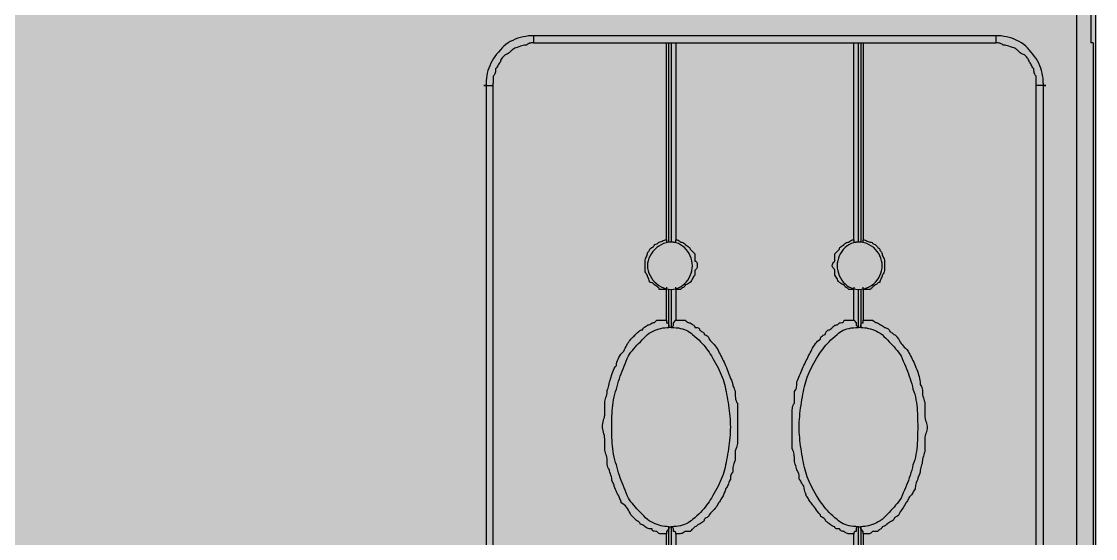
# Model space of a CAD drawing. Header units: millimetres. Extents: x 0 to 966, y -664 to 90.
# Drawn here: x 32.03 to 72, y -214.21 to -194.97 of the extents above; entities that cross this region are included whole.
import ezdxf

# ---------------------------------------------------------------- set-up
doc = ezdxf.new("R2010")
doc.units = ezdxf.units.MM
for name, color, linetype in [('HDL_BODY', 7, 'Continuous'), ('HDL_COLOUR', 7, 'Continuous'), ('HDL_DETAIL', 7, 'Continuous'), ('HDL_PRINT', 7, 'Continuous')]:
    doc.layers.add(name, color=color, linetype=linetype)

# ---------------------------------------------------------------- blocks, each defined once
blk = doc.blocks.new('M_R4.10.1_FRONT')
at = {"layer": 'HDL_BODY', "true_color": 0x202126}
blk.add_hatch(color=250, dxfattribs=at).paths.add_polyline_path([(0, 0), (72, 0), (72, 90), (0, 90)])
at = {"layer": 'HDL_BODY', "true_color": 0x2a2a30}
blk.add_hatch(color=250, dxfattribs=at).paths.add_polyline_path([(0.4, 20.52), (71.6, 20.52), (71.6, 68.31), (0.4, 68.31)])
at = {"layer": 'HDL_COLOUR', "true_color": 0x3d4a3a}
for points in [[(56.207, 55.059), (56.3, 55.066), (56.39, 55.085), (56.475, 55.115), (56.557, 55.157), (56.633, 55.208), (56.704, 55.267), (56.768, 55.335), (56.826, 55.409), (56.877, 55.489), (56.919, 55.574), (56.953, 55.663), (56.978, 55.755), (56.994, 55.849), (56.999, 55.943), (56.994, 56.038), (56.978, 56.131), (56.953, 56.222), (56.919, 56.311), (56.877, 56.396), (56.826, 56.475), (56.768, 56.549), (56.704, 56.617), (56.633, 56.676), (56.557, 56.727), (56.475, 56.768), (56.39, 56.799), (56.3, 56.818), (56.207, 56.825), (56.112, 56.818), (56.018, 56.799), (55.926, 56.768), (55.838, 56.727), (55.753, 56.676), (55.673, 56.617), (55.598, 56.549), (55.531, 56.475), (55.471, 56.396), (55.42, 56.311), (55.379, 56.222), (55.348, 56.131), (55.329, 56.038), (55.322, 55.943), (55.329, 55.849), (55.348, 55.755), (55.379, 55.663), (55.42, 55.574), (55.471, 55.489), (55.531, 55.409), (55.598, 55.335), (55.673, 55.267), (55.753, 55.208), (55.838, 55.157), (55.926, 55.115), (56.018, 55.085), (56.112, 55.066), (56.207, 55.059)], [(63.175, 55.059), (63.286, 55.066), (63.391, 55.085), (63.49, 55.115), (63.582, 55.157), (63.668, 55.208), (63.746, 55.267), (63.816, 55.335), (63.878, 55.409), (63.932, 55.489), (63.977, 55.574), (64.013, 55.663), (64.038, 55.755), (64.054, 55.849), (64.06, 55.943), (64.054, 56.038), (64.038, 56.131), (64.013, 56.222), (63.977, 56.311), (63.932, 56.396), (63.878, 56.475), (63.816, 56.549), (63.746, 56.617), (63.668, 56.676), (63.582, 56.727), (63.49, 56.768), (63.391, 56.799), (63.286, 56.818), (63.175, 56.825), (63.082, 56.818), (62.993, 56.799), (62.907, 56.768), (62.825, 56.727), (62.749, 56.676), (62.678, 56.617), (62.614, 56.549), (62.556, 56.475), (62.506, 56.396), (62.463, 56.311), (62.429, 56.222), (62.404, 56.131), (62.388, 56.038), (62.383, 55.943), (62.388, 55.849), (62.404, 55.755), (62.429, 55.663), (62.463, 55.574), (62.506, 55.489), (62.556, 55.409), (62.614, 55.335), (62.678, 55.267), (62.749, 55.208), (62.825, 55.157), (62.907, 55.115), (62.993, 55.085), (63.082, 55.066), (63.175, 55.059)]]:
    blk.add_hatch(color=79, dxfattribs=at).paths.add_polyline_path(points)
at = {"layer": 'HDL_COLOUR', "true_color": 0x97a4b5}
for points in [[(58.405, 49.94), (58.386, 50.423), (58.329, 50.898), (58.236, 51.356), (58.107, 51.79), (57.945, 52.192), (57.753, 52.556), (57.534, 52.875), (57.292, 53.144), (57.031, 53.358), (56.756, 53.514), (56.47, 53.608), (56.18, 53.64), (55.89, 53.608), (55.604, 53.514), (55.329, 53.358), (55.068, 53.144), (54.826, 52.875), (54.607, 52.556), (54.415, 52.192), (54.253, 51.79), (54.124, 51.356), (54.031, 50.898), (53.974, 50.423), (53.955, 49.94), (53.974, 49.457), (54.031, 48.982), (54.124, 48.524), (54.253, 48.09), (54.415, 47.688), (54.607, 47.324), (54.826, 47.005), (55.068, 46.736), (55.329, 46.522), (55.604, 46.366), (55.89, 46.272), (56.18, 46.24), (56.47, 46.272), (56.756, 46.366), (57.031, 46.522), (57.292, 46.736), (57.534, 47.005), (57.753, 47.324), (57.945, 47.688), (58.107, 48.09), (58.236, 48.524), (58.329, 48.982), (58.386, 49.457)], [(65.425, 49.94), (65.406, 50.423), (65.349, 50.898), (65.256, 51.356), (65.127, 51.79), (64.965, 52.192), (64.773, 52.556), (64.554, 52.875), (64.312, 53.144), (64.051, 53.358), (63.776, 53.514), (63.49, 53.608), (63.2, 53.64), (62.91, 53.608), (62.624, 53.514), (62.349, 53.358), (62.087, 53.144), (61.846, 52.875), (61.627, 52.556), (61.435, 52.192), (61.273, 51.79), (61.144, 51.356), (61.051, 50.898), (60.994, 50.423), (60.975, 49.94), (60.994, 49.457), (61.051, 48.982), (61.144, 48.524), (61.273, 48.09), (61.435, 47.688), (61.627, 47.324), (61.846, 47.005), (62.087, 46.736), (62.349, 46.522), (62.624, 46.366), (62.91, 46.272), (63.2, 46.24), (63.49, 46.272), (63.776, 46.366), (64.051, 46.522), (64.312, 46.736), (64.554, 47.005), (64.773, 47.324), (64.965, 47.688), (65.127, 48.09), (65.256, 48.524), (65.349, 48.982), (65.406, 49.457)]]:
    blk.add_hatch(color=253, dxfattribs=at).paths.add_polyline_path(points)
at = {"layer": 'HDL_PRINT', "true_color": 0xdee1e9}
for points in [[(32.384, 59.294), (32.824, 61.235), (34.236, 61.235), (34.236, 60.97), (33.176, 60.97), (33.089, 60.529), (34.057, 60.529), (33.971, 60.178), (33, 60.178), (32.824, 59.648), (33.971, 59.648), (33.971, 59.294), (32.384, 59.294)], [(34.147, 59.294), (34.587, 61.235), (34.942, 61.235), (34.587, 59.294), (34.147, 59.294)], [(36.794, 61.235), (36.353, 59.294), (34.852, 59.294), (34.942, 59.648), (35.999, 59.648), (36.088, 60.089), (35.117, 60.089), (35.117, 60.443), (36.178, 60.443), (36.264, 60.97), (35.117, 60.97), (35.207, 61.235), (36.794, 61.235)], [(53.029, 60.708), (52.95, 60.706), (52.871, 60.698), (52.793, 60.686), (52.717, 60.671), (52.643, 60.652), (52.572, 60.631), (52.504, 60.607), (52.439, 60.582), (52.379, 60.556), (52.324, 60.529), (52.382, 60.556), (52.441, 60.577), (52.5, 60.592), (52.558, 60.603), (52.617, 60.611), (52.676, 60.615), (52.735, 60.618), (52.794, 60.619), (52.854, 60.619), (53.009, 60.613), (53.162, 60.595), (53.311, 60.567), (53.457, 60.527), (53.599, 60.478), (53.737, 60.418), (53.869, 60.35), (53.997, 60.272), (54.118, 60.186), (54.234, 60.092), (54.342, 59.99), (54.444, 59.881), (54.538, 59.766), (54.624, 59.644), (54.702, 59.517), (54.771, 59.384), (54.83, 59.247), (54.88, 59.105), (54.919, 58.959), (54.948, 58.809), (54.965, 58.657), (54.971, 58.501), (54.965, 58.346), (54.948, 58.194), (54.919, 58.044), (54.88, 57.898), (54.83, 57.756), (54.771, 57.619), (54.702, 57.486), (54.624, 57.359), (54.538, 57.237), (54.444, 57.122), (54.342, 57.013), (54.234, 56.911), (54.118, 56.817), (53.997, 56.731), (53.869, 56.653), (53.737, 56.585), (53.599, 56.525), (53.457, 56.476), (53.311, 56.436), (53.162, 56.408), (53.009, 56.39), (52.854, 56.384), (52.715, 56.388), (52.578, 56.401), (52.443, 56.422), (52.311, 56.451), (52.181, 56.487), (52.054, 56.531), (51.931, 56.581), (51.811, 56.639), (51.696, 56.702), (51.584, 56.772), (51.478, 56.847), (51.376, 56.928), (51.279, 57.014), (51.187, 57.104), (51.102, 57.2), (51.022, 57.299), (50.949, 57.403), (50.882, 57.51), (50.823, 57.62), (50.879, 57.489), (50.942, 57.363), (51.011, 57.241), (51.087, 57.124), (51.168, 57.012), (51.255, 56.906), (51.349, 56.805), (51.447, 56.71), (51.552, 56.621), (51.662, 56.538), (51.777, 56.462), (51.897, 56.393), (52.022, 56.331), (52.152, 56.276), (52.287, 56.229), (52.427, 56.19), (52.571, 56.16), (52.72, 56.137), (52.873, 56.124), (53.029, 56.119), (53.19, 56.125), (53.347, 56.141), (53.502, 56.167), (53.653, 56.204), (53.801, 56.25), (53.945, 56.306), (54.083, 56.371), (54.217, 56.445), (54.346, 56.528), (54.468, 56.619), (54.584, 56.717), (54.693, 56.824), (54.795, 56.938), (54.89, 57.058), (54.976, 57.186), (55.053, 57.32), (55.122, 57.46), (55.182, 57.606), (55.231, 57.757), (55.27, 57.914), (55.299, 58.076), (55.317, 58.242), (55.322, 58.412), (55.317, 58.572), (55.299, 58.73), (55.27, 58.885), (55.231, 59.036), (55.182, 59.184), (55.122, 59.328), (55.053, 59.467), (54.976, 59.601), (54.89, 59.729), (54.795, 59.852), (54.693, 59.968), (54.584, 60.077), (54.468, 60.18), (54.346, 60.274), (54.217, 60.361), (54.083, 60.438), (53.945, 60.507), (53.801, 60.567), (53.653, 60.617), (53.502, 60.656), (53.347, 60.685), (53.19, 60.702), (53.029, 60.708)], [(60.001, 60.708), (59.924, 60.706), (59.851, 60.698), (59.781, 60.686), (59.713, 60.671), (59.647, 60.652), (59.58, 60.631), (59.513, 60.607), (59.444, 60.582), (59.371, 60.556), (59.295, 60.529), (59.354, 60.556), (59.412, 60.577), (59.471, 60.592), (59.529, 60.603), (59.588, 60.611), (59.646, 60.615), (59.705, 60.618), (59.764, 60.619), (59.822, 60.619), (59.978, 60.613), (60.13, 60.595), (60.28, 60.567), (60.426, 60.527), (60.568, 60.478), (60.706, 60.418), (60.839, 60.35), (60.966, 60.272), (61.088, 60.186), (61.203, 60.092), (61.312, 59.99), (61.413, 59.881), (61.507, 59.766), (61.593, 59.644), (61.671, 59.517), (61.739, 59.384), (61.799, 59.247), (61.848, 59.105), (61.887, 58.959), (61.916, 58.809), (61.933, 58.657), (61.939, 58.501), (61.933, 58.346), (61.916, 58.194), (61.887, 58.044), (61.848, 57.898), (61.799, 57.756), (61.739, 57.619), (61.671, 57.486), (61.593, 57.359), (61.507, 57.237), (61.413, 57.122), (61.312, 57.013), (61.203, 56.911), (61.088, 56.817), (60.966, 56.731), (60.839, 56.653), (60.706, 56.585), (60.568, 56.525), (60.426, 56.476), (60.28, 56.436), (60.13, 56.408), (59.978, 56.39), (59.822, 56.384), (59.684, 56.388), (59.547, 56.401), (59.413, 56.422), (59.281, 56.451), (59.152, 56.487), (59.027, 56.531), (58.905, 56.581), (58.788, 56.639), (58.675, 56.702), (58.567, 56.772), (58.464, 56.847), (58.367, 56.928), (58.276, 57.014), (58.192, 57.104), (58.114, 57.2), (58.044, 57.299), (57.981, 57.403), (57.927, 57.51), (57.881, 57.62), (57.925, 57.489), (57.978, 57.363), (58.04, 57.241), (58.11, 57.124), (58.187, 57.012), (58.272, 56.906), (58.364, 56.805), (58.462, 56.71), (58.566, 56.621), (58.676, 56.538), (58.791, 56.462), (58.911, 56.393), (59.036, 56.331), (59.165, 56.276), (59.297, 56.229), (59.433, 56.19), (59.572, 56.16), (59.713, 56.137), (59.856, 56.124), (60.001, 56.119), (60.161, 56.125), (60.318, 56.141), (60.472, 56.167), (60.624, 56.204), (60.771, 56.25), (60.915, 56.306), (61.053, 56.371), (61.187, 56.445), (61.316, 56.528), (61.438, 56.619), (61.554, 56.717), (61.663, 56.824), (61.765, 56.938), (61.86, 57.058), (61.946, 57.186), (62.024, 57.32), (62.093, 57.46), (62.153, 57.606), (62.202, 57.757), (62.242, 57.914), (62.27, 58.076), (62.288, 58.242), (62.294, 58.412), (62.288, 58.572), (62.27, 58.73), (62.242, 58.885), (62.202, 59.036), (62.153, 59.184), (62.093, 59.328), (62.024, 59.467), (61.946, 59.601), (61.86, 59.729), (61.765, 59.852), (61.663, 59.968), (61.554, 60.077), (61.438, 60.18), (61.316, 60.274), (61.187, 60.361), (61.053, 60.438), (60.915, 60.507), (60.771, 60.567), (60.624, 60.617), (60.472, 60.656), (60.318, 60.685), (60.161, 60.702), (60.001, 60.708)]]:
    blk.add_hatch(color=254, dxfattribs=at).paths.add_polyline_path(points)
h = blk.add_hatch(color=254, dxfattribs=at)
h.paths.add_polyline_path([(51.704, 57.266), (52.589, 59.648), (52.94, 59.648), (53.911, 57.266), (53.56, 57.266), (53.295, 58.061), (52.324, 58.061), (52.059, 57.266), (51.704, 57.266)])
h.paths.add_polyline_path([(52.41, 58.236), (53.205, 58.236), (52.94, 58.942), (52.911, 59.008), (52.889, 59.073), (52.87, 59.135), (52.853, 59.195), (52.837, 59.251), (52.817, 59.301), (52.794, 59.346), (52.764, 59.383), (52.761, 59.346), (52.75, 59.301), (52.736, 59.251), (52.72, 59.195), (52.703, 59.135), (52.689, 59.073), (52.679, 59.008), (52.675, 58.942), (52.41, 58.236)])
h = blk.add_hatch(color=254, dxfattribs=at)
h.paths.add_polyline_path([(59.03, 57.266), (59.03, 59.648), (59.911, 59.648), (59.977, 59.648), (60.042, 59.647), (60.105, 59.643), (60.164, 59.637), (60.22, 59.626), (60.27, 59.61), (60.315, 59.588), (60.352, 59.559), (60.39, 59.554), (60.428, 59.539), (60.466, 59.518), (60.504, 59.49), (60.541, 59.457), (60.579, 59.421), (60.617, 59.383), (60.65, 59.345), (60.674, 59.305), (60.69, 59.262), (60.699, 59.215), (60.704, 59.162), (60.706, 59.102), (60.707, 59.032), (60.706, 58.993), (60.704, 58.955), (60.699, 58.917), (60.69, 58.879), (60.674, 58.841), (60.65, 58.804), (60.617, 58.766), (60.579, 58.728), (60.541, 58.692), (60.504, 58.659), (60.466, 58.63), (60.428, 58.608), (60.39, 58.593), (60.352, 58.588), (60.414, 58.555), (60.469, 58.523), (60.518, 58.49), (60.562, 58.457), (60.601, 58.424), (60.638, 58.391), (60.673, 58.358), (60.707, 58.326), (60.739, 58.287), (60.761, 58.247), (60.777, 58.204), (60.786, 58.156), (60.791, 58.103), (60.793, 58.042), (60.793, 57.971), (60.793, 57.933), (60.791, 57.895), (60.786, 57.858), (60.777, 57.82), (60.761, 57.782), (60.739, 57.744), (60.707, 57.706), (60.701, 57.669), (60.687, 57.632), (60.664, 57.594), (60.636, 57.556), (60.602, 57.518), (60.566, 57.48), (60.528, 57.441), (60.521, 57.435), (60.502, 57.419), (60.474, 57.398), (60.437, 57.377), (60.396, 57.361), (60.352, 57.355), (60.29, 57.351), (60.234, 57.341), (60.182, 57.327), (60.132, 57.31), (60.082, 57.294), (60.03, 57.28), (59.974, 57.269), (59.911, 57.266), (59.03, 57.266)])
h.paths.add_polyline_path([(59.381, 58.677), (59.822, 58.677), (59.893, 58.677), (59.955, 58.677), (60.008, 58.677), (60.056, 58.677), (60.098, 58.677), (60.138, 58.677), (60.176, 58.677), (60.209, 58.682), (60.233, 58.697), (60.254, 58.719), (60.273, 58.747), (60.293, 58.78), (60.319, 58.816), (60.352, 58.853), (60.352, 58.863), (60.352, 58.89), (60.352, 58.93), (60.352, 58.979), (60.352, 59.032), (60.352, 59.083), (60.352, 59.131), (60.352, 59.17), (60.352, 59.197), (60.352, 59.207), (60.314, 59.244), (60.286, 59.271), (60.263, 59.294), (60.241, 59.317), (60.213, 59.345), (60.176, 59.383), (60.138, 59.383), (60.098, 59.383), (60.056, 59.383), (60.008, 59.383), (59.955, 59.383), (59.893, 59.383), (59.822, 59.383), (59.381, 59.383), (59.381, 58.677)])
h.paths.add_polyline_path([(59.381, 57.62), (59.911, 57.62), (59.956, 57.62), (60, 57.62), (60.044, 57.62), (60.088, 57.62), (60.132, 57.62), (60.176, 57.62), (60.186, 57.62), (60.213, 57.62), (60.252, 57.62), (60.3, 57.62), (60.352, 57.62), (60.359, 57.657), (60.375, 57.684), (60.397, 57.707), (60.418, 57.73), (60.435, 57.758), (60.442, 57.796), (60.448, 57.832), (60.464, 57.86), (60.485, 57.882), (60.505, 57.905), (60.521, 57.933), (60.528, 57.971), (60.523, 58.01), (60.511, 58.047), (60.494, 58.085), (60.475, 58.123), (60.459, 58.16), (60.446, 58.198), (60.442, 58.236), (60.403, 58.274), (60.375, 58.299), (60.352, 58.315), (60.329, 58.322), (60.301, 58.325), (60.263, 58.326), (60.221, 58.358), (60.171, 58.381), (60.116, 58.396), (60.06, 58.405), (60.005, 58.41), (59.954, 58.412), (59.911, 58.412), (59.381, 58.412), (59.381, 57.62)])
at = {"layer": 'HDL_DETAIL', "color": 251, "true_color": 0x52555c}
for points in [[(0, 90), (72, 90), (72, 0), (0, 0), (0, 90)], [(0, 67.677), (72, 67.677), (72, 22.236), (0, 22.236), (0, 67.677)], [(51.088, 64.502), (51.088, 64.502)], [(71.823, 64.237), (71.823, 64.237)], [(71.912, 64.237), (71.912, 64.237)], [(71.912, 64.237), (71.912, 64.237)], [(49.322, 62.647), (49.322, 62.647), (49.236, 62.647), (49.322, 62.647)], [(49.587, 62.736), (49.587, 62.736)], [(69.792, 62.736), (69.792, 62.736)], [(70.057, 62.647), (70.146, 62.647), (70.057, 62.647)], [(56.207, 55.059), (56.3, 55.066), (56.39, 55.085), (56.475, 55.115), (56.557, 55.157), (56.633, 55.208), (56.704, 55.267), (56.768, 55.335), (56.826, 55.409), (56.877, 55.489), (56.919, 55.574), (56.953, 55.663), (56.978, 55.755), (56.994, 55.849), (56.999, 55.943), (56.994, 56.038), (56.978, 56.131), (56.953, 56.222), (56.919, 56.311), (56.877, 56.396), (56.826, 56.475), (56.768, 56.549), (56.704, 56.617), (56.633, 56.676), (56.557, 56.727), (56.475, 56.768), (56.39, 56.799), (56.3, 56.818), (56.207, 56.825), (56.112, 56.818), (56.018, 56.799), (55.926, 56.768), (55.838, 56.727), (55.753, 56.676), (55.673, 56.617), (55.598, 56.549), (55.531, 56.475), (55.471, 56.396), (55.42, 56.311), (55.379, 56.222), (55.348, 56.131), (55.329, 56.038), (55.322, 55.943), (55.329, 55.849), (55.348, 55.755), (55.379, 55.663), (55.42, 55.574), (55.471, 55.489), (55.531, 55.409), (55.598, 55.335), (55.673, 55.267), (55.753, 55.208), (55.838, 55.157), (55.926, 55.115), (56.018, 55.085), (56.112, 55.066), (56.207, 55.059)], [(63.175, 55.059), (63.286, 55.066), (63.391, 55.085), (63.49, 55.115), (63.582, 55.157), (63.668, 55.208), (63.746, 55.267), (63.816, 55.335), (63.878, 55.409), (63.932, 55.489), (63.977, 55.574), (64.013, 55.663), (64.038, 55.755), (64.054, 55.849), (64.06, 55.943), (64.054, 56.038), (64.038, 56.131), (64.013, 56.222), (63.977, 56.311), (63.932, 56.396), (63.878, 56.475), (63.816, 56.549), (63.746, 56.617), (63.668, 56.676), (63.582, 56.727), (63.49, 56.768), (63.391, 56.799), (63.286, 56.818), (63.175, 56.825), (63.082, 56.818), (62.993, 56.799), (62.907, 56.768), (62.825, 56.727), (62.749, 56.676), (62.678, 56.617), (62.614, 56.549), (62.556, 56.475), (62.506, 56.396), (62.463, 56.311), (62.429, 56.222), (62.404, 56.131), (62.388, 56.038), (62.383, 55.943), (62.388, 55.849), (62.404, 55.755), (62.429, 55.663), (62.463, 55.574), (62.506, 55.489), (62.556, 55.409), (62.614, 55.335), (62.678, 55.267), (62.749, 55.208), (62.825, 55.157), (62.907, 55.115), (62.993, 55.085), (63.082, 55.066), (63.175, 55.059)], [(56.118, 53.647), (56.118, 53.647)], [(56.207, 53.647), (56.207, 53.647)], [(56.207, 53.647), (56.207, 53.647)], [(56.207, 53.647), (56.207, 53.647)], [(63.175, 53.647), (63.175, 53.647)], [(63.175, 53.647), (63.175, 53.647)], [(63.175, 53.647), (63.175, 53.647)], [(63.265, 53.647), (63.265, 53.647)], [(56.207, 46.235), (56.207, 46.235)], [(63.175, 46.235), (63.175, 46.235)]]:
    blk.add_lwpolyline(points, close=True, dxfattribs=at)
for points in [[(71.823, 66.089), (71.823, 65.649), (71.823, 65.208), (71.823, 64.767), (71.823, 64.502), (71.823, 64.323), (71.823, 64.237)], [(71.293, 65.559), (71.293, 55.238), (71.293, 44.824), (71.293, 34.413), (71.293, 24.089)], [(51.088, 64.502), (50.992, 64.499), (50.895, 64.491), (50.796, 64.478), (50.697, 64.458), (50.598, 64.434), (50.5, 64.404), (50.404, 64.369), (50.311, 64.328), (50.221, 64.282), (50.136, 64.231), (50.055, 64.174), (49.981, 64.112), (49.913, 64.045), (49.852, 63.972), (49.779, 63.895), (49.712, 63.815), (49.65, 63.733), (49.593, 63.649), (49.542, 63.563), (49.496, 63.476), (49.455, 63.386), (49.42, 63.296), (49.39, 63.204), (49.366, 63.112), (49.347, 63.019), (49.333, 62.925), (49.325, 62.831), (49.322, 62.736)], [(51.088, 64.502), (51.088, 64.237)], [(68.294, 64.502), (51.088, 64.502)], [(70.057, 62.736), (70.054, 62.831), (70.046, 62.925), (70.033, 63.019), (70.014, 63.112), (69.99, 63.204), (69.96, 63.296), (69.925, 63.386), (69.885, 63.476), (69.839, 63.563), (69.788, 63.649), (69.732, 63.733), (69.67, 63.815), (69.603, 63.895), (69.53, 63.972), (69.469, 64.045), (69.401, 64.112), (69.327, 64.174), (69.246, 64.231), (69.161, 64.282), (69.071, 64.328), (68.978, 64.369), (68.882, 64.404), (68.784, 64.434), (68.686, 64.458), (68.586, 64.478), (68.488, 64.491), (68.39, 64.499), (68.294, 64.502)], [(68.294, 64.502), (68.294, 64.237)], [(51.088, 64.237), (51.05, 64.237), (51.012, 64.235), (50.974, 64.23), (50.937, 64.22), (50.899, 64.204), (50.861, 64.181), (50.823, 64.148), (50.784, 64.147), (50.745, 64.146), (50.702, 64.141), (50.655, 64.131), (50.602, 64.115), (50.542, 64.091), (50.471, 64.058), (50.427, 64.052), (50.385, 64.036), (50.349, 64.015), (50.319, 63.994), (50.3, 63.978), (50.293, 63.972), (50.256, 63.934), (50.218, 63.898), (50.18, 63.865), (50.142, 63.837), (50.104, 63.815), (50.066, 63.801), (50.028, 63.796), (49.991, 63.758), (49.955, 63.72), (49.922, 63.682), (49.894, 63.644), (49.872, 63.606), (49.857, 63.568), (49.852, 63.531), (49.82, 63.493), (49.795, 63.455), (49.775, 63.417), (49.756, 63.379), (49.735, 63.341), (49.71, 63.303), (49.676, 63.266), (49.676, 63.228), (49.674, 63.19), (49.669, 63.153), (49.66, 63.115), (49.644, 63.077), (49.62, 63.039), (49.587, 63.001), (49.587, 62.957), (49.587, 62.913), (49.587, 62.869), (49.587, 62.825), (49.587, 62.781), (49.587, 62.736)], [(51.088, 64.237), (68.294, 64.237)], [(56.028, 56.911), (56.028, 64.237)], [(56.118, 56.825), (56.118, 64.237)], [(56.207, 64.237), (56.207, 56.825)], [(56.383, 64.237), (56.383, 56.911)], [(63, 56.911), (63, 64.237)], [(63.175, 56.825), (63.175, 64.237)], [(63.265, 64.237), (63.265, 56.825)], [(63.354, 64.237), (63.354, 56.911)], [(69.792, 62.736), (69.792, 62.781), (69.792, 62.825), (69.792, 62.869), (69.792, 62.913), (69.792, 62.957), (69.792, 63.001), (69.76, 63.039), (69.737, 63.077), (69.722, 63.115), (69.713, 63.153), (69.708, 63.19), (69.706, 63.228), (69.706, 63.266), (69.672, 63.303), (69.647, 63.341), (69.626, 63.379), (69.607, 63.417), (69.587, 63.455), (69.562, 63.493), (69.53, 63.531), (69.525, 63.568), (69.51, 63.606), (69.488, 63.644), (69.459, 63.682), (69.426, 63.72), (69.389, 63.758), (69.351, 63.796), (69.314, 63.801), (69.277, 63.815), (69.239, 63.837), (69.201, 63.865), (69.163, 63.898), (69.125, 63.934), (69.086, 63.972), (69.08, 63.978), (69.061, 63.994), (69.032, 64.015), (68.996, 64.036), (68.955, 64.052), (68.911, 64.058), (68.84, 64.091), (68.779, 64.115), (68.726, 64.131), (68.678, 64.141), (68.636, 64.146), (68.597, 64.147), (68.559, 64.148), (68.521, 64.181), (68.483, 64.204), (68.445, 64.22), (68.407, 64.23), (68.369, 64.235), (68.331, 64.237), (68.294, 64.237)], [(71.912, 64.237), (71.823, 64.237)], [(71.912, 64.237), (71.823, 64.237)], [(71.912, 64.237), (71.823, 64.237)], [(71.912, 64.237), (71.823, 64.237)], [(71.912, 64.237), (71.823, 64.237)], [(71.912, 64.237), (71.823, 64.237)], [(71.912, 64.237), (71.823, 64.237)], [(71.912, 64.237), (71.823, 64.237)], [(71.912, 64.237), (71.823, 64.237)], [(71.912, 64.237), (71.823, 64.237)], [(71.912, 64.237), (71.823, 64.237)], [(71.912, 64.237), (71.823, 64.237)], [(71.912, 64.237), (71.823, 64.237)], [(71.912, 64.237), (71.823, 64.237)], [(71.912, 64.237), (71.823, 64.237)], [(71.912, 64.237), (71.823, 64.237)], [(71.912, 64.237), (71.823, 64.237)], [(71.912, 64.237), (71.823, 64.237)], [(71.912, 64.237), (71.823, 64.237)], [(71.912, 64.237), (71.823, 64.237)], [(71.912, 64.237), (71.823, 64.237)], [(71.912, 64.237), (71.912, 24.971)], [(71.912, 64.237), (71.912, 24.971)], [(71.912, 64.237), (71.912, 24.971)], [(71.912, 64.237), (71.912, 24.971)], [(71.912, 64.237), (71.912, 24.971)], [(71.912, 64.237), (71.912, 24.971)], [(71.912, 64.237), (71.912, 24.971)], [(71.912, 64.237), (71.912, 24.971)], [(71.912, 64.237), (71.912, 24.971)], [(71.912, 64.237), (71.912, 24.971)], [(71.912, 64.237), (71.912, 24.971)], [(71.912, 64.237), (71.912, 24.971)], [(71.912, 64.237), (71.912, 24.971)], [(71.912, 64.237), (71.912, 24.971)], [(71.912, 64.237), (71.912, 24.971)], [(71.912, 64.237), (71.912, 24.971)], [(71.912, 64.237), (71.912, 24.971)], [(71.912, 64.237), (71.912, 24.971)], [(71.912, 64.237), (71.912, 24.971)], [(71.912, 64.237), (71.912, 24.971)], [(71.912, 64.237), (71.912, 24.971)], [(49.322, 62.736), (49.322, 27.177)], [(49.322, 62.647), (49.587, 62.647)], [(49.587, 27.177), (49.587, 62.736)], [(69.792, 27.177), (69.792, 62.736)], [(70.057, 62.647), (69.792, 62.647)], [(70.057, 62.736), (70.057, 27.177)], [(55.236, 55.943), (55.236, 55.995), (55.236, 56.043), (55.236, 56.082), (55.236, 56.109), (55.236, 56.119), (55.241, 56.156), (55.253, 56.194), (55.27, 56.232), (55.288, 56.269), (55.305, 56.308), (55.318, 56.346), (55.322, 56.384), (55.329, 56.421), (55.346, 56.448), (55.367, 56.471), (55.389, 56.494), (55.405, 56.522), (55.412, 56.56), (55.449, 56.593), (55.484, 56.619), (55.517, 56.639), (55.546, 56.658), (55.568, 56.679), (55.582, 56.703), (55.588, 56.736), (55.632, 56.742), (55.673, 56.759), (55.709, 56.78), (55.738, 56.802), (55.756, 56.818), (55.763, 56.825), (55.801, 56.83), (55.84, 56.842), (55.878, 56.859), (55.916, 56.877), (55.954, 56.894), (55.991, 56.906), (56.028, 56.911)], [(56.028, 56.911), (56.028, 56.825)], [(56.293, 56.825), (56.383, 56.825), (56.383, 56.911)], [(56.383, 56.911), (56.426, 56.905), (56.467, 56.889), (56.503, 56.868), (56.532, 56.847), (56.551, 56.831), (56.558, 56.825), (56.602, 56.818), (56.644, 56.802), (56.68, 56.78), (56.708, 56.759), (56.727, 56.742), (56.734, 56.736), (56.772, 56.703), (56.808, 56.679), (56.842, 56.658), (56.87, 56.639), (56.893, 56.619), (56.907, 56.593), (56.913, 56.56), (56.949, 56.522), (56.977, 56.494), (56.999, 56.471), (57.022, 56.448), (57.05, 56.421), (57.088, 56.384), (57.088, 56.339), (57.088, 56.295), (57.088, 56.25), (57.088, 56.206), (57.088, 56.162), (57.088, 56.119), (57.125, 56.112), (57.149, 56.093), (57.164, 56.064), (57.172, 56.027), (57.174, 55.986), (57.175, 55.943)], [(62.204, 55.943), (62.211, 55.986), (62.228, 56.027), (62.249, 56.064), (62.271, 56.093), (62.287, 56.112), (62.294, 56.119), (62.294, 56.162), (62.294, 56.206), (62.294, 56.25), (62.294, 56.295), (62.294, 56.339), (62.294, 56.384), (62.332, 56.421), (62.36, 56.448), (62.383, 56.471), (62.405, 56.494), (62.433, 56.522), (62.469, 56.56), (62.475, 56.593), (62.489, 56.619), (62.511, 56.639), (62.54, 56.658), (62.573, 56.679), (62.608, 56.703), (62.645, 56.736), (62.652, 56.742), (62.672, 56.759), (62.701, 56.78), (62.738, 56.802), (62.78, 56.818), (62.824, 56.825), (62.831, 56.831), (62.85, 56.847), (62.878, 56.868), (62.914, 56.889), (62.955, 56.905), (63, 56.911)], [(63, 56.911), (63, 56.825), (63.089, 56.825)], [(63.354, 56.825), (63.354, 56.825), (63.354, 56.911)], [(63.354, 56.911), (63.391, 56.906), (63.428, 56.894), (63.466, 56.877), (63.504, 56.859), (63.541, 56.842), (63.579, 56.83), (63.616, 56.825), (63.654, 56.818), (63.682, 56.802), (63.705, 56.78), (63.728, 56.759), (63.757, 56.742), (63.795, 56.736), (63.831, 56.699), (63.859, 56.671), (63.881, 56.649), (63.904, 56.626), (63.932, 56.598), (63.97, 56.56), (63.977, 56.522), (63.993, 56.494), (64.015, 56.471), (64.036, 56.448), (64.053, 56.421), (64.06, 56.384), (64.064, 56.346), (64.077, 56.308), (64.094, 56.269), (64.112, 56.232), (64.129, 56.194), (64.141, 56.156), (64.146, 56.119), (64.146, 56.109), (64.146, 56.082), (64.146, 56.043), (64.146, 55.995), (64.146, 55.943)], [(56.028, 55.059), (55.985, 55.059), (55.941, 55.059), (55.897, 55.059), (55.852, 55.059), (55.808, 55.059), (55.763, 55.059), (55.758, 55.092), (55.744, 55.118), (55.722, 55.139), (55.694, 55.158), (55.661, 55.179), (55.625, 55.204), (55.588, 55.238), (55.58, 55.244), (55.561, 55.26), (55.532, 55.281), (55.496, 55.302), (55.455, 55.318), (55.412, 55.324), (55.407, 55.362), (55.394, 55.4), (55.377, 55.438), (55.358, 55.475), (55.34, 55.513), (55.327, 55.551), (55.322, 55.589), (55.316, 55.596), (55.3, 55.615), (55.279, 55.644), (55.259, 55.681), (55.243, 55.722), (55.236, 55.765), (55.236, 55.809), (55.236, 55.84), (55.236, 55.868), (55.236, 55.899), (55.236, 55.943)], [(57.175, 55.943), (57.174, 55.905), (57.172, 55.877), (57.164, 55.854), (57.149, 55.831), (57.125, 55.803), (57.088, 55.765), (57.088, 55.713), (57.088, 55.666), (57.088, 55.626), (57.088, 55.599), (57.088, 55.589), (57.055, 55.551), (57.03, 55.513), (57.009, 55.475), (56.99, 55.438), (56.97, 55.4), (56.945, 55.362), (56.913, 55.324), (56.906, 55.318), (56.886, 55.302), (56.857, 55.281), (56.82, 55.26), (56.778, 55.244), (56.734, 55.238), (56.729, 55.204), (56.715, 55.179), (56.693, 55.158), (56.665, 55.139), (56.632, 55.118), (56.596, 55.092), (56.558, 55.059), (56.548, 55.059), (56.521, 55.059), (56.482, 55.059), (56.434, 55.059), (56.383, 55.059)], [(63, 55.059), (62.947, 55.059), (62.899, 55.059), (62.86, 55.059), (62.834, 55.059), (62.824, 55.059), (62.786, 55.092), (62.749, 55.118), (62.716, 55.139), (62.687, 55.158), (62.665, 55.179), (62.65, 55.204), (62.645, 55.238), (62.602, 55.244), (62.561, 55.26), (62.525, 55.281), (62.496, 55.302), (62.476, 55.318), (62.469, 55.324), (62.437, 55.362), (62.412, 55.4), (62.392, 55.438), (62.373, 55.475), (62.353, 55.513), (62.327, 55.551), (62.294, 55.589), (62.294, 55.599), (62.294, 55.626), (62.294, 55.666), (62.294, 55.713), (62.294, 55.765), (62.287, 55.803), (62.271, 55.831), (62.249, 55.854), (62.228, 55.877), (62.211, 55.905), (62.204, 55.943)], [(64.146, 55.943), (64.146, 55.899), (64.146, 55.868), (64.146, 55.84), (64.146, 55.809), (64.146, 55.765), (64.14, 55.722), (64.124, 55.681), (64.103, 55.644), (64.082, 55.615), (64.066, 55.596), (64.06, 55.589), (64.055, 55.551), (64.042, 55.513), (64.024, 55.475), (64.005, 55.438), (63.988, 55.4), (63.975, 55.362), (63.97, 55.324), (63.932, 55.318), (63.904, 55.302), (63.881, 55.281), (63.859, 55.26), (63.831, 55.244), (63.795, 55.238), (63.757, 55.2), (63.728, 55.171), (63.705, 55.148), (63.682, 55.125), (63.654, 55.097), (63.616, 55.059), (63.573, 55.059), (63.529, 55.059), (63.485, 55.059), (63.441, 55.059), (63.397, 55.059), (63.354, 55.059)], [(56.028, 55.148), (56.028, 55.059)], [(56.028, 53.912), (56.028, 55.059)], [(56.118, 53.647), (56.118, 55.059)], [(56.207, 55.059), (56.207, 53.647)], [(56.383, 55.059), (56.383, 55.059), (56.383, 55.148)], [(56.383, 55.059), (56.383, 53.912)], [(63, 55.148), (63, 55.059)], [(63, 53.912), (63, 55.059)], [(63.175, 53.647), (63.175, 55.059)], [(63.265, 55.059), (63.265, 53.647)], [(63.354, 55.059), (63.354, 55.059), (63.354, 55.148)], [(63.354, 55.059), (63.354, 53.912)], [(56.028, 45.97), (55.985, 45.97), (55.955, 45.97), (55.928, 45.97), (55.897, 45.97), (55.853, 45.97), (55.815, 45.971), (55.786, 45.974), (55.764, 45.981), (55.741, 45.997), (55.714, 46.022), (55.677, 46.06), (55.633, 46.06), (55.591, 46.063), (55.554, 46.071), (55.525, 46.086), (55.505, 46.111), (55.498, 46.149), (55.461, 46.149), (55.424, 46.151), (55.386, 46.156), (55.348, 46.165), (55.311, 46.18), (55.273, 46.203), (55.236, 46.235), (55.229, 46.242), (55.21, 46.258), (55.18, 46.28), (55.143, 46.301), (55.102, 46.318), (55.057, 46.325), (55.052, 46.358), (55.038, 46.383), (55.016, 46.404), (54.988, 46.423), (54.956, 46.443), (54.92, 46.468), (54.882, 46.5), (54.844, 46.538), (54.816, 46.566), (54.793, 46.589), (54.77, 46.612), (54.743, 46.639), (54.706, 46.676), (54.676, 46.735), (54.646, 46.794), (54.614, 46.851), (54.58, 46.905), (54.544, 46.957), (54.503, 47.005), (54.458, 47.048), (54.408, 47.087), (54.352, 47.12), (54.347, 47.157), (54.335, 47.194), (54.318, 47.232), (54.299, 47.27), (54.282, 47.307), (54.27, 47.345), (54.265, 47.382), (54.236, 47.415), (54.212, 47.45), (54.193, 47.487), (54.176, 47.527), (54.159, 47.57), (54.14, 47.619), (54.116, 47.674), (54.087, 47.736), (54.082, 47.774), (54.07, 47.812), (54.053, 47.85), (54.034, 47.887), (54.017, 47.925), (54.005, 47.963), (54, 48.001), (53.995, 48.044), (53.983, 48.095), (53.965, 48.15), (53.946, 48.206), (53.929, 48.261), (53.916, 48.311), (53.911, 48.353), (53.879, 48.396), (53.856, 48.446), (53.841, 48.501), (53.831, 48.558), (53.827, 48.613), (53.825, 48.664), (53.825, 48.707), (53.821, 48.769), (53.811, 48.825), (53.796, 48.877), (53.78, 48.927), (53.764, 48.977), (53.749, 49.029), (53.739, 49.086), (53.735, 49.148), (53.735, 49.191), (53.735, 49.241), (53.735, 49.297), (53.735, 49.353), (53.735, 49.408), (53.735, 49.459), (53.735, 49.502), (53.731, 49.568), (53.721, 49.632), (53.707, 49.695), (53.691, 49.755), (53.674, 49.81), (53.66, 49.861), (53.65, 49.905), (53.646, 49.943), (53.65, 50.009), (53.66, 50.073), (53.674, 50.136), (53.691, 50.196), (53.707, 50.251), (53.721, 50.302), (53.731, 50.346), (53.735, 50.384), (53.735, 50.449), (53.735, 50.514), (53.735, 50.577), (53.735, 50.636), (53.735, 50.692), (53.735, 50.742), (53.735, 50.787), (53.735, 50.824), (53.739, 50.886), (53.749, 50.943), (53.764, 50.995), (53.78, 51.045), (53.796, 51.095), (53.811, 51.147), (53.821, 51.203), (53.825, 51.265), (53.829, 51.303), (53.842, 51.343), (53.859, 51.386), (53.877, 51.433), (53.894, 51.487), (53.906, 51.548), (53.911, 51.619), (53.935, 51.675), (53.956, 51.734), (53.974, 51.797), (53.992, 51.862), (54.011, 51.928), (54.033, 51.994), (54.058, 52.058), (54.09, 52.121), (54.128, 52.181), (54.176, 52.236), (54.179, 52.295), (54.189, 52.353), (54.206, 52.412), (54.229, 52.471), (54.258, 52.53), (54.294, 52.589), (54.337, 52.648), (54.386, 52.707), (54.441, 52.766), (54.471, 52.824), (54.5, 52.882), (54.53, 52.938), (54.559, 52.993), (54.588, 53.044), (54.617, 53.092), (54.647, 53.135), (54.676, 53.174), (54.706, 53.207), (54.749, 53.251), (54.79, 53.292), (54.826, 53.328), (54.855, 53.357), (54.875, 53.376), (54.882, 53.382), (54.92, 53.42), (54.958, 53.457), (54.995, 53.49), (55.033, 53.519), (55.071, 53.541), (55.109, 53.556), (55.147, 53.561), (55.152, 53.593), (55.167, 53.618), (55.189, 53.638), (55.217, 53.657), (55.25, 53.678), (55.286, 53.703), (55.322, 53.737), (55.329, 53.737), (55.349, 53.74), (55.378, 53.748), (55.414, 53.762), (55.455, 53.787), (55.498, 53.823), (55.536, 53.824), (55.564, 53.826), (55.588, 53.834), (55.611, 53.85), (55.639, 53.875), (55.677, 53.912), (55.728, 53.912), (55.776, 53.912), (55.816, 53.912), (55.843, 53.912), (55.853, 53.912), (55.897, 53.912), (55.928, 53.912), (55.955, 53.912), (55.985, 53.912), (56.028, 53.912)], [(56.118, 46.235), (56.045, 46.237), (55.973, 46.244), (55.901, 46.255), (55.828, 46.271), (55.756, 46.29), (55.684, 46.314), (55.612, 46.343), (55.539, 46.376), (55.467, 46.413), (55.395, 46.454), (55.322, 46.5), (55.256, 46.567), (55.19, 46.633), (55.125, 46.699), (55.061, 46.765), (54.998, 46.832), (54.936, 46.898), (54.876, 46.964), (54.819, 47.03), (54.764, 47.097), (54.712, 47.163), (54.662, 47.229), (54.617, 47.295), (54.576, 47.396), (54.536, 47.493), (54.496, 47.589), (54.457, 47.683), (54.419, 47.775), (54.382, 47.867), (54.346, 47.959), (54.312, 48.051), (54.28, 48.144), (54.251, 48.238), (54.223, 48.333), (54.198, 48.431), (54.176, 48.531), (54.141, 48.627), (54.111, 48.725), (54.086, 48.825), (54.064, 48.927), (54.047, 49.03), (54.033, 49.133), (54.022, 49.237), (54.014, 49.341), (54.008, 49.445), (54.004, 49.547), (54.002, 49.649), (54.001, 49.749), (54, 49.847), (54, 49.943), (54, 50.039), (54.001, 50.137), (54.002, 50.237), (54.004, 50.338), (54.008, 50.441), (54.014, 50.545), (54.022, 50.649), (54.033, 50.753), (54.047, 50.856), (54.064, 50.959), (54.086, 51.06), (54.111, 51.16), (54.141, 51.259), (54.176, 51.354), (54.198, 51.455), (54.223, 51.552), (54.251, 51.647), (54.28, 51.741), (54.312, 51.834), (54.346, 51.925), (54.382, 52.017), (54.419, 52.109), (54.457, 52.202), (54.496, 52.296), (54.536, 52.391), (54.576, 52.489), (54.617, 52.59), (54.662, 52.656), (54.712, 52.722), (54.764, 52.789), (54.819, 52.854), (54.876, 52.92), (54.936, 52.986), (54.998, 53.052), (55.061, 53.118), (55.125, 53.184), (55.19, 53.25), (55.256, 53.316), (55.322, 53.382), (55.395, 53.429), (55.467, 53.471), (55.539, 53.508), (55.612, 53.541), (55.684, 53.569), (55.756, 53.593), (55.828, 53.613), (55.901, 53.628), (55.973, 53.639), (56.045, 53.645), (56.118, 53.647)], [(56.028, 53.912), (56.028, 53.823), (56.038, 53.822), (56.06, 53.818), (56.086, 53.804), (56.108, 53.779), (56.118, 53.737), (56.118, 53.647)], [(56.207, 53.647), (56.118, 53.647)], [(56.207, 53.647), (56.249, 53.657), (56.275, 53.679), (56.288, 53.705), (56.293, 53.727), (56.293, 53.737), (56.293, 53.823), (56.383, 53.912)], [(56.207, 53.647), (56.301, 53.645), (56.39, 53.639), (56.475, 53.628), (56.556, 53.613), (56.632, 53.593), (56.704, 53.569), (56.772, 53.541), (56.835, 53.508), (56.894, 53.471), (56.949, 53.429), (56.999, 53.382), (57.084, 53.316), (57.162, 53.25), (57.234, 53.184), (57.3, 53.118), (57.362, 53.052), (57.419, 52.986), (57.472, 52.92), (57.522, 52.854), (57.57, 52.789), (57.616, 52.722), (57.661, 52.656), (57.705, 52.59), (57.76, 52.496), (57.813, 52.405), (57.863, 52.316), (57.91, 52.228), (57.955, 52.142), (57.997, 52.056), (58.036, 51.971), (58.072, 51.886), (58.106, 51.801), (58.137, 51.714), (58.166, 51.627), (58.191, 51.538), (58.214, 51.447), (58.235, 51.354), (58.254, 51.259), (58.273, 51.16), (58.291, 51.06), (58.309, 50.959), (58.326, 50.856), (58.342, 50.753), (58.356, 50.649), (58.37, 50.545), (58.381, 50.441), (58.391, 50.338), (58.399, 50.237), (58.406, 50.137), (58.409, 50.039), (58.411, 49.943), (58.409, 49.847), (58.406, 49.749), (58.399, 49.649), (58.391, 49.547), (58.381, 49.445), (58.37, 49.341), (58.356, 49.237), (58.342, 49.133), (58.326, 49.03), (58.309, 48.927), (58.291, 48.825), (58.273, 48.725), (58.254, 48.627), (58.235, 48.531), (58.214, 48.438), (58.191, 48.347), (58.166, 48.258), (58.137, 48.171), (58.106, 48.084), (58.072, 47.999), (58.036, 47.913), (57.997, 47.828), (57.955, 47.742), (57.91, 47.656), (57.863, 47.569), (57.813, 47.479), (57.76, 47.389), (57.705, 47.295), (57.661, 47.229), (57.616, 47.163), (57.57, 47.097), (57.522, 47.03), (57.472, 46.964), (57.419, 46.898), (57.362, 46.832), (57.3, 46.765), (57.234, 46.699), (57.162, 46.633), (57.084, 46.567), (56.999, 46.5), (56.949, 46.454), (56.894, 46.413), (56.835, 46.376), (56.772, 46.343), (56.704, 46.314), (56.632, 46.29), (56.556, 46.271), (56.475, 46.255), (56.39, 46.244), (56.301, 46.237), (56.207, 46.235)], [(56.383, 53.912), (56.425, 53.912), (56.456, 53.912), (56.483, 53.912), (56.514, 53.912), (56.558, 53.912), (56.568, 53.912), (56.595, 53.912), (56.635, 53.912), (56.683, 53.912), (56.734, 53.912), (56.772, 53.875), (56.8, 53.85), (56.823, 53.834), (56.847, 53.826), (56.875, 53.824), (56.913, 53.823), (56.95, 53.791), (56.985, 53.766), (57.018, 53.746), (57.046, 53.727), (57.069, 53.706), (57.083, 53.681), (57.088, 53.647), (57.131, 53.647), (57.172, 53.644), (57.209, 53.637), (57.238, 53.622), (57.257, 53.597), (57.264, 53.561), (57.302, 53.528), (57.338, 53.502), (57.371, 53.481), (57.399, 53.462), (57.421, 53.441), (57.435, 53.416), (57.44, 53.382), (57.478, 53.377), (57.514, 53.363), (57.548, 53.341), (57.576, 53.313), (57.599, 53.281), (57.613, 53.245), (57.618, 53.207), (57.674, 53.151), (57.723, 53.1), (57.768, 53.053), (57.808, 53.008), (57.844, 52.964), (57.878, 52.919), (57.91, 52.872), (57.94, 52.821), (57.97, 52.766), (58, 52.707), (58.029, 52.648), (58.058, 52.589), (58.088, 52.53), (58.117, 52.471), (58.146, 52.412), (58.176, 52.353), (58.205, 52.295), (58.235, 52.236), (58.262, 52.159), (58.288, 52.086), (58.315, 52.017), (58.341, 51.949), (58.367, 51.883), (58.394, 51.817), (58.42, 51.749), (58.447, 51.68), (58.473, 51.607), (58.5, 51.53), (58.505, 51.492), (58.518, 51.452), (58.535, 51.41), (58.554, 51.363), (58.572, 51.31), (58.584, 51.249), (58.589, 51.179), (58.589, 51.136), (58.591, 51.085), (58.596, 51.03), (58.605, 50.973), (58.621, 50.918), (58.644, 50.867), (58.676, 50.824), (58.676, 50.759), (58.676, 50.694), (58.676, 50.631), (58.676, 50.571), (58.676, 50.516), (58.676, 50.465), (58.676, 50.421), (58.676, 50.384), (58.676, 50.318), (58.676, 50.253), (58.676, 50.19), (58.676, 50.13), (58.676, 50.074), (58.676, 50.023), (58.676, 49.979), (58.676, 49.943), (58.676, 49.88), (58.676, 49.823), (58.676, 49.771), (58.676, 49.721), (58.676, 49.672), (58.676, 49.62), (58.676, 49.564), (58.676, 49.502), (58.675, 49.439), (58.674, 49.382), (58.671, 49.33), (58.665, 49.28), (58.655, 49.23), (58.639, 49.178), (58.618, 49.121), (58.589, 49.058), (58.589, 49.016), (58.589, 48.967), (58.589, 48.912), (58.589, 48.856), (58.589, 48.801), (58.589, 48.75), (58.589, 48.707), (58.56, 48.645), (58.538, 48.589), (58.522, 48.537), (58.511, 48.487), (58.505, 48.437), (58.501, 48.384), (58.5, 48.328), (58.5, 48.266), (58.467, 48.228), (58.443, 48.19), (58.427, 48.152), (58.418, 48.115), (58.413, 48.077), (58.411, 48.039), (58.411, 48.001), (58.382, 47.939), (58.359, 47.884), (58.341, 47.835), (58.324, 47.792), (58.307, 47.752), (58.288, 47.715), (58.265, 47.68), (58.235, 47.647), (58.23, 47.61), (58.217, 47.572), (58.2, 47.534), (58.181, 47.496), (58.163, 47.458), (58.15, 47.42), (58.146, 47.382), (58.113, 47.345), (58.089, 47.307), (58.068, 47.27), (58.049, 47.232), (58.029, 47.194), (58.003, 47.157), (57.97, 47.12), (57.94, 47.063), (57.91, 47.012), (57.878, 46.965), (57.844, 46.92), (57.808, 46.876), (57.768, 46.831), (57.723, 46.783), (57.674, 46.732), (57.618, 46.676), (57.613, 46.644), (57.599, 46.619), (57.576, 46.599), (57.548, 46.58), (57.514, 46.559), (57.478, 46.534), (57.44, 46.5), (57.435, 46.468), (57.421, 46.443), (57.399, 46.423), (57.371, 46.404), (57.338, 46.383), (57.302, 46.358), (57.264, 46.325), (57.226, 46.318), (57.198, 46.301), (57.175, 46.28), (57.152, 46.258), (57.125, 46.242), (57.088, 46.235), (57.05, 46.198), (57.022, 46.171), (56.999, 46.148), (56.977, 46.126), (56.949, 46.098), (56.913, 46.06), (56.86, 46.06), (56.811, 46.06), (56.771, 46.06), (56.744, 46.06), (56.734, 46.06), (56.697, 46.026), (56.659, 46.003), (56.622, 45.987), (56.584, 45.977), (56.545, 45.972), (56.507, 45.97), (56.469, 45.97), (56.383, 45.97)], [(63, 45.97), (62.955, 45.97), (62.924, 45.97), (62.897, 45.97), (62.867, 45.97), (62.824, 45.97), (62.817, 45.971), (62.797, 45.974), (62.768, 45.981), (62.731, 45.997), (62.689, 46.022), (62.645, 46.06), (62.608, 46.06), (62.581, 46.063), (62.558, 46.071), (62.536, 46.086), (62.507, 46.111), (62.469, 46.149), (62.426, 46.149), (62.386, 46.152), (62.349, 46.16), (62.32, 46.174), (62.301, 46.199), (62.294, 46.235), (62.25, 46.242), (62.208, 46.258), (62.172, 46.28), (62.144, 46.301), (62.125, 46.318), (62.118, 46.325), (62.08, 46.358), (62.044, 46.383), (62.01, 46.404), (61.982, 46.423), (61.959, 46.443), (61.945, 46.468), (61.939, 46.5), (61.902, 46.534), (61.867, 46.559), (61.834, 46.58), (61.806, 46.599), (61.783, 46.619), (61.769, 46.644), (61.764, 46.676), (61.708, 46.735), (61.658, 46.794), (61.614, 46.851), (61.573, 46.905), (61.537, 46.957), (61.503, 47.005), (61.471, 47.048), (61.441, 47.087), (61.412, 47.12), (61.379, 47.157), (61.353, 47.194), (61.333, 47.232), (61.313, 47.27), (61.292, 47.307), (61.267, 47.345), (61.234, 47.382), (61.229, 47.42), (61.216, 47.46), (61.2, 47.503), (61.181, 47.551), (61.164, 47.605), (61.152, 47.666), (61.147, 47.736), (61.114, 47.774), (61.088, 47.812), (61.068, 47.85), (61.049, 47.887), (61.029, 47.925), (61.004, 47.963), (60.972, 48.001), (60.971, 48.044), (60.969, 48.095), (60.965, 48.15), (60.955, 48.206), (60.939, 48.261), (60.915, 48.311), (60.882, 48.353), (60.877, 48.396), (60.865, 48.446), (60.847, 48.501), (60.828, 48.558), (60.811, 48.613), (60.798, 48.664), (60.793, 48.707), (60.793, 48.769), (60.792, 48.825), (60.788, 48.877), (60.782, 48.927), (60.772, 48.977), (60.756, 49.029), (60.735, 49.086), (60.707, 49.148), (60.707, 49.191), (60.707, 49.241), (60.707, 49.297), (60.707, 49.353), (60.707, 49.408), (60.707, 49.459), (60.707, 49.502), (60.707, 49.568), (60.707, 49.632), (60.707, 49.695), (60.707, 49.755), (60.707, 49.81), (60.707, 49.861), (60.707, 49.905), (60.707, 49.943), (60.707, 50.009), (60.707, 50.073), (60.707, 50.136), (60.707, 50.196), (60.707, 50.251), (60.707, 50.302), (60.707, 50.346), (60.707, 50.384), (60.707, 50.449), (60.708, 50.514), (60.711, 50.577), (60.717, 50.636), (60.728, 50.692), (60.743, 50.742), (60.764, 50.787), (60.793, 50.824), (60.793, 50.886), (60.793, 50.943), (60.793, 50.995), (60.793, 51.045), (60.793, 51.095), (60.793, 51.147), (60.793, 51.203), (60.793, 51.265), (60.826, 51.303), (60.85, 51.343), (60.866, 51.386), (60.875, 51.433), (60.88, 51.487), (60.882, 51.548), (60.882, 51.619), (60.909, 51.675), (60.936, 51.734), (60.962, 51.797), (60.988, 51.862), (61.015, 51.928), (61.041, 51.994), (61.067, 52.058), (61.094, 52.121), (61.121, 52.181), (61.147, 52.236), (61.176, 52.295), (61.205, 52.353), (61.234, 52.412), (61.264, 52.471), (61.293, 52.53), (61.323, 52.589), (61.353, 52.648), (61.383, 52.707), (61.412, 52.766), (61.441, 52.824), (61.471, 52.882), (61.503, 52.938), (61.537, 52.993), (61.573, 53.044), (61.614, 53.092), (61.658, 53.135), (61.708, 53.174), (61.764, 53.207), (61.769, 53.245), (61.783, 53.281), (61.806, 53.313), (61.834, 53.341), (61.867, 53.363), (61.902, 53.377), (61.939, 53.382), (61.945, 53.42), (61.959, 53.457), (61.982, 53.49), (62.01, 53.519), (62.044, 53.541), (62.08, 53.556), (62.118, 53.561), (62.155, 53.598), (62.182, 53.625), (62.205, 53.648), (62.228, 53.671), (62.256, 53.699), (62.294, 53.737), (62.332, 53.737), (62.36, 53.74), (62.383, 53.748), (62.405, 53.762), (62.433, 53.787), (62.469, 53.823), (62.513, 53.824), (62.555, 53.826), (62.591, 53.834), (62.619, 53.85), (62.638, 53.875), (62.645, 53.912), (62.69, 53.912), (62.734, 53.912), (62.779, 53.912), (62.823, 53.912), (62.867, 53.912), (62.91, 53.912), (63, 53.912)], [(63.175, 46.235), (63.082, 46.237), (62.992, 46.244), (62.907, 46.255), (62.826, 46.271), (62.75, 46.29), (62.678, 46.314), (62.61, 46.343), (62.547, 46.376), (62.488, 46.413), (62.433, 46.454), (62.383, 46.5), (62.298, 46.567), (62.22, 46.633), (62.148, 46.699), (62.082, 46.765), (62.02, 46.832), (61.963, 46.898), (61.91, 46.964), (61.86, 47.03), (61.812, 47.097), (61.766, 47.163), (61.721, 47.229), (61.677, 47.295), (61.622, 47.389), (61.569, 47.479), (61.519, 47.569), (61.471, 47.656), (61.427, 47.742), (61.385, 47.828), (61.345, 47.913), (61.309, 47.999), (61.275, 48.084), (61.244, 48.171), (61.215, 48.258), (61.19, 48.347), (61.167, 48.438), (61.147, 48.531), (61.128, 48.627), (61.109, 48.725), (61.091, 48.825), (61.073, 48.927), (61.056, 49.03), (61.041, 49.133), (61.026, 49.237), (61.013, 49.341), (61.001, 49.445), (60.991, 49.547), (60.983, 49.649), (60.977, 49.749), (60.973, 49.847), (60.972, 49.943), (60.973, 50.039), (60.977, 50.137), (60.983, 50.237), (60.991, 50.338), (61.001, 50.441), (61.013, 50.545), (61.026, 50.649), (61.041, 50.753), (61.056, 50.856), (61.073, 50.959), (61.091, 51.06), (61.109, 51.16), (61.128, 51.259), (61.147, 51.354), (61.167, 51.447), (61.19, 51.538), (61.215, 51.627), (61.244, 51.714), (61.275, 51.801), (61.309, 51.886), (61.345, 51.971), (61.385, 52.056), (61.427, 52.142), (61.471, 52.228), (61.519, 52.316), (61.569, 52.405), (61.622, 52.496), (61.677, 52.59), (61.721, 52.656), (61.766, 52.722), (61.812, 52.789), (61.86, 52.854), (61.91, 52.92), (61.963, 52.986), (62.02, 53.052), (62.082, 53.118), (62.148, 53.184), (62.22, 53.25), (62.298, 53.316), (62.383, 53.382), (62.433, 53.429), (62.488, 53.471), (62.547, 53.508), (62.61, 53.541), (62.678, 53.569), (62.75, 53.593), (62.826, 53.613), (62.907, 53.628), (62.992, 53.639), (63.082, 53.645), (63.175, 53.647)], [(63, 53.912), (63.089, 53.823), (63.089, 53.737), (63.175, 53.647)], [(63.265, 53.647), (63.175, 53.647)], [(63.265, 53.647), (63.265, 53.737), (63.274, 53.779), (63.296, 53.804), (63.322, 53.818), (63.345, 53.822), (63.354, 53.823), (63.354, 53.912)], [(63.265, 53.647), (63.337, 53.645), (63.409, 53.639), (63.481, 53.628), (63.554, 53.613), (63.626, 53.593), (63.698, 53.569), (63.771, 53.541), (63.843, 53.508), (63.915, 53.471), (63.987, 53.429), (64.06, 53.382), (64.125, 53.316), (64.191, 53.25), (64.255, 53.184), (64.319, 53.118), (64.382, 53.052), (64.444, 52.986), (64.504, 52.92), (64.561, 52.854), (64.617, 52.789), (64.669, 52.722), (64.719, 52.656), (64.765, 52.59), (64.806, 52.489), (64.846, 52.391), (64.886, 52.296), (64.925, 52.202), (64.963, 52.109), (65, 52.017), (65.036, 51.925), (65.07, 51.834), (65.102, 51.741), (65.132, 51.647), (65.159, 51.552), (65.184, 51.455), (65.206, 51.354), (65.241, 51.259), (65.271, 51.16), (65.297, 51.06), (65.318, 50.959), (65.335, 50.856), (65.349, 50.753), (65.36, 50.649), (65.368, 50.545), (65.374, 50.441), (65.378, 50.338), (65.38, 50.237), (65.381, 50.137), (65.382, 50.039), (65.382, 49.943), (65.382, 49.847), (65.381, 49.749), (65.38, 49.649), (65.378, 49.547), (65.374, 49.445), (65.368, 49.341), (65.36, 49.237), (65.349, 49.133), (65.335, 49.03), (65.318, 48.927), (65.297, 48.825), (65.271, 48.725), (65.241, 48.627), (65.206, 48.531), (65.184, 48.431), (65.159, 48.333), (65.132, 48.238), (65.102, 48.144), (65.07, 48.051), (65.036, 47.959), (65, 47.867), (64.963, 47.775), (64.925, 47.683), (64.886, 47.589), (64.846, 47.493), (64.806, 47.396), (64.765, 47.295), (64.719, 47.229), (64.669, 47.163), (64.617, 47.097), (64.561, 47.03), (64.504, 46.964), (64.444, 46.898), (64.382, 46.832), (64.319, 46.765), (64.255, 46.699), (64.191, 46.633), (64.125, 46.567), (64.06, 46.5), (63.987, 46.454), (63.915, 46.413), (63.843, 46.376), (63.771, 46.343), (63.698, 46.314), (63.626, 46.29), (63.554, 46.271), (63.481, 46.255), (63.409, 46.244), (63.337, 46.237), (63.265, 46.235)], [(63.354, 53.912), (63.405, 53.912), (63.453, 53.912), (63.493, 53.912), (63.52, 53.912), (63.53, 53.912), (63.581, 53.912), (63.629, 53.912), (63.668, 53.912), (63.695, 53.912), (63.705, 53.912), (63.749, 53.875), (63.791, 53.85), (63.827, 53.834), (63.855, 53.826), (63.874, 53.824), (63.881, 53.823), (63.919, 53.791), (63.957, 53.766), (63.996, 53.746), (64.034, 53.727), (64.071, 53.706), (64.109, 53.681), (64.146, 53.647), (64.153, 53.647), (64.172, 53.644), (64.201, 53.637), (64.238, 53.622), (64.279, 53.597), (64.322, 53.561), (64.327, 53.528), (64.342, 53.502), (64.364, 53.481), (64.393, 53.462), (64.426, 53.441), (64.462, 53.416), (64.5, 53.382), (64.533, 53.377), (64.557, 53.363), (64.578, 53.341), (64.597, 53.313), (64.617, 53.281), (64.643, 53.245), (64.676, 53.207), (64.706, 53.151), (64.736, 53.1), (64.768, 53.053), (64.802, 53.008), (64.838, 52.964), (64.878, 52.919), (64.923, 52.872), (64.972, 52.821), (65.027, 52.766), (65.057, 52.707), (65.087, 52.648), (65.117, 52.589), (65.146, 52.53), (65.176, 52.471), (65.205, 52.412), (65.235, 52.353), (65.264, 52.295), (65.292, 52.236), (65.319, 52.159), (65.345, 52.086), (65.37, 52.017), (65.394, 51.949), (65.415, 51.883), (65.434, 51.817), (65.449, 51.749), (65.461, 51.68), (65.469, 51.607), (65.471, 51.53), (65.503, 51.492), (65.526, 51.452), (65.541, 51.41), (65.551, 51.363), (65.556, 51.31), (65.557, 51.249), (65.558, 51.179), (65.562, 51.136), (65.575, 51.085), (65.593, 51.03), (65.612, 50.973), (65.629, 50.918), (65.642, 50.867), (65.647, 50.824), (65.647, 50.759), (65.647, 50.694), (65.647, 50.631), (65.647, 50.571), (65.647, 50.516), (65.647, 50.465), (65.647, 50.421), (65.647, 50.384), (65.651, 50.318), (65.661, 50.253), (65.675, 50.19), (65.692, 50.13), (65.708, 50.074), (65.722, 50.023), (65.732, 49.979), (65.736, 49.943), (65.732, 49.88), (65.722, 49.823), (65.708, 49.771), (65.692, 49.721), (65.675, 49.672), (65.661, 49.62), (65.651, 49.564), (65.647, 49.502), (65.647, 49.439), (65.647, 49.382), (65.647, 49.33), (65.647, 49.28), (65.647, 49.23), (65.647, 49.178), (65.647, 49.121), (65.647, 49.058), (65.642, 49.016), (65.629, 48.967), (65.612, 48.912), (65.593, 48.856), (65.575, 48.801), (65.562, 48.75), (65.558, 48.707), (65.554, 48.645), (65.544, 48.589), (65.53, 48.537), (65.514, 48.487), (65.499, 48.437), (65.485, 48.384), (65.475, 48.328), (65.471, 48.266), (65.466, 48.228), (65.453, 48.19), (65.436, 48.152), (65.417, 48.115), (65.4, 48.077), (65.387, 48.039), (65.382, 48.001), (65.349, 47.931), (65.325, 47.87), (65.309, 47.816), (65.3, 47.768), (65.295, 47.725), (65.293, 47.685), (65.292, 47.647), (65.26, 47.61), (65.236, 47.572), (65.215, 47.534), (65.196, 47.496), (65.176, 47.458), (65.15, 47.42), (65.117, 47.382), (65.083, 47.345), (65.058, 47.307), (65.037, 47.27), (65.018, 47.232), (64.998, 47.194), (64.973, 47.157), (64.941, 47.12), (64.911, 47.063), (64.882, 47.012), (64.853, 46.965), (64.823, 46.92), (64.794, 46.876), (64.765, 46.831), (64.735, 46.783), (64.706, 46.732), (64.676, 46.676), (64.638, 46.644), (64.602, 46.619), (64.569, 46.599), (64.541, 46.58), (64.52, 46.559), (64.505, 46.534), (64.5, 46.5), (64.462, 46.468), (64.424, 46.443), (64.386, 46.423), (64.348, 46.404), (64.31, 46.383), (64.273, 46.358), (64.235, 46.325), (64.228, 46.318), (64.209, 46.301), (64.18, 46.28), (64.144, 46.258), (64.103, 46.242), (64.06, 46.235), (64.054, 46.203), (64.04, 46.178), (64.017, 46.158), (63.989, 46.139), (63.955, 46.118), (63.919, 46.093), (63.881, 46.06), (63.838, 46.06), (63.808, 46.06), (63.781, 46.06), (63.75, 46.06), (63.705, 46.06), (63.667, 46.022), (63.639, 45.997), (63.616, 45.981), (63.594, 45.974), (63.566, 45.971), (63.53, 45.97), (63.485, 45.97), (63.454, 45.97), (63.427, 45.97), (63.397, 45.97), (63.354, 45.97)], [(56.118, 46.235), (56.118, 46.149), (56.028, 46.06), (56.028, 45.97)], [(56.028, 41.825), (56.028, 45.97)], [(56.118, 46.235), (56.207, 46.235)], [(56.118, 41.825), (56.118, 46.235)], [(56.383, 45.97), (56.382, 45.979), (56.377, 46.002), (56.363, 46.028), (56.337, 46.05), (56.293, 46.06), (56.293, 46.149), (56.293, 46.158), (56.288, 46.179), (56.275, 46.205), (56.249, 46.226), (56.207, 46.235)], [(56.207, 46.235), (56.207, 41.825)], [(56.383, 45.97), (56.383, 41.825)], [(63.175, 46.235), (63.133, 46.226), (63.108, 46.205), (63.094, 46.179), (63.09, 46.158), (63.089, 46.149), (63.089, 46.06), (63.045, 46.05), (63.019, 46.028), (63.005, 46.002), (63, 45.979), (63, 45.97)], [(63, 41.825), (63, 45.97)], [(63.175, 46.235), (63.265, 46.235)], [(63.175, 41.825), (63.175, 46.235)], [(63.354, 45.97), (63.354, 46.06), (63.265, 46.149), (63.265, 46.235)], [(63.265, 46.235), (63.265, 41.825)], [(63.354, 45.97), (63.354, 41.825)]]:
    blk.add_lwpolyline(points, dxfattribs=at)

msp = doc.modelspace()

# ---------------------------------------------------------------- block references
msp.add_blockref('M_R4.10.1_FRONT', (0, -260))

doc.saveas('drawing.dxf')
